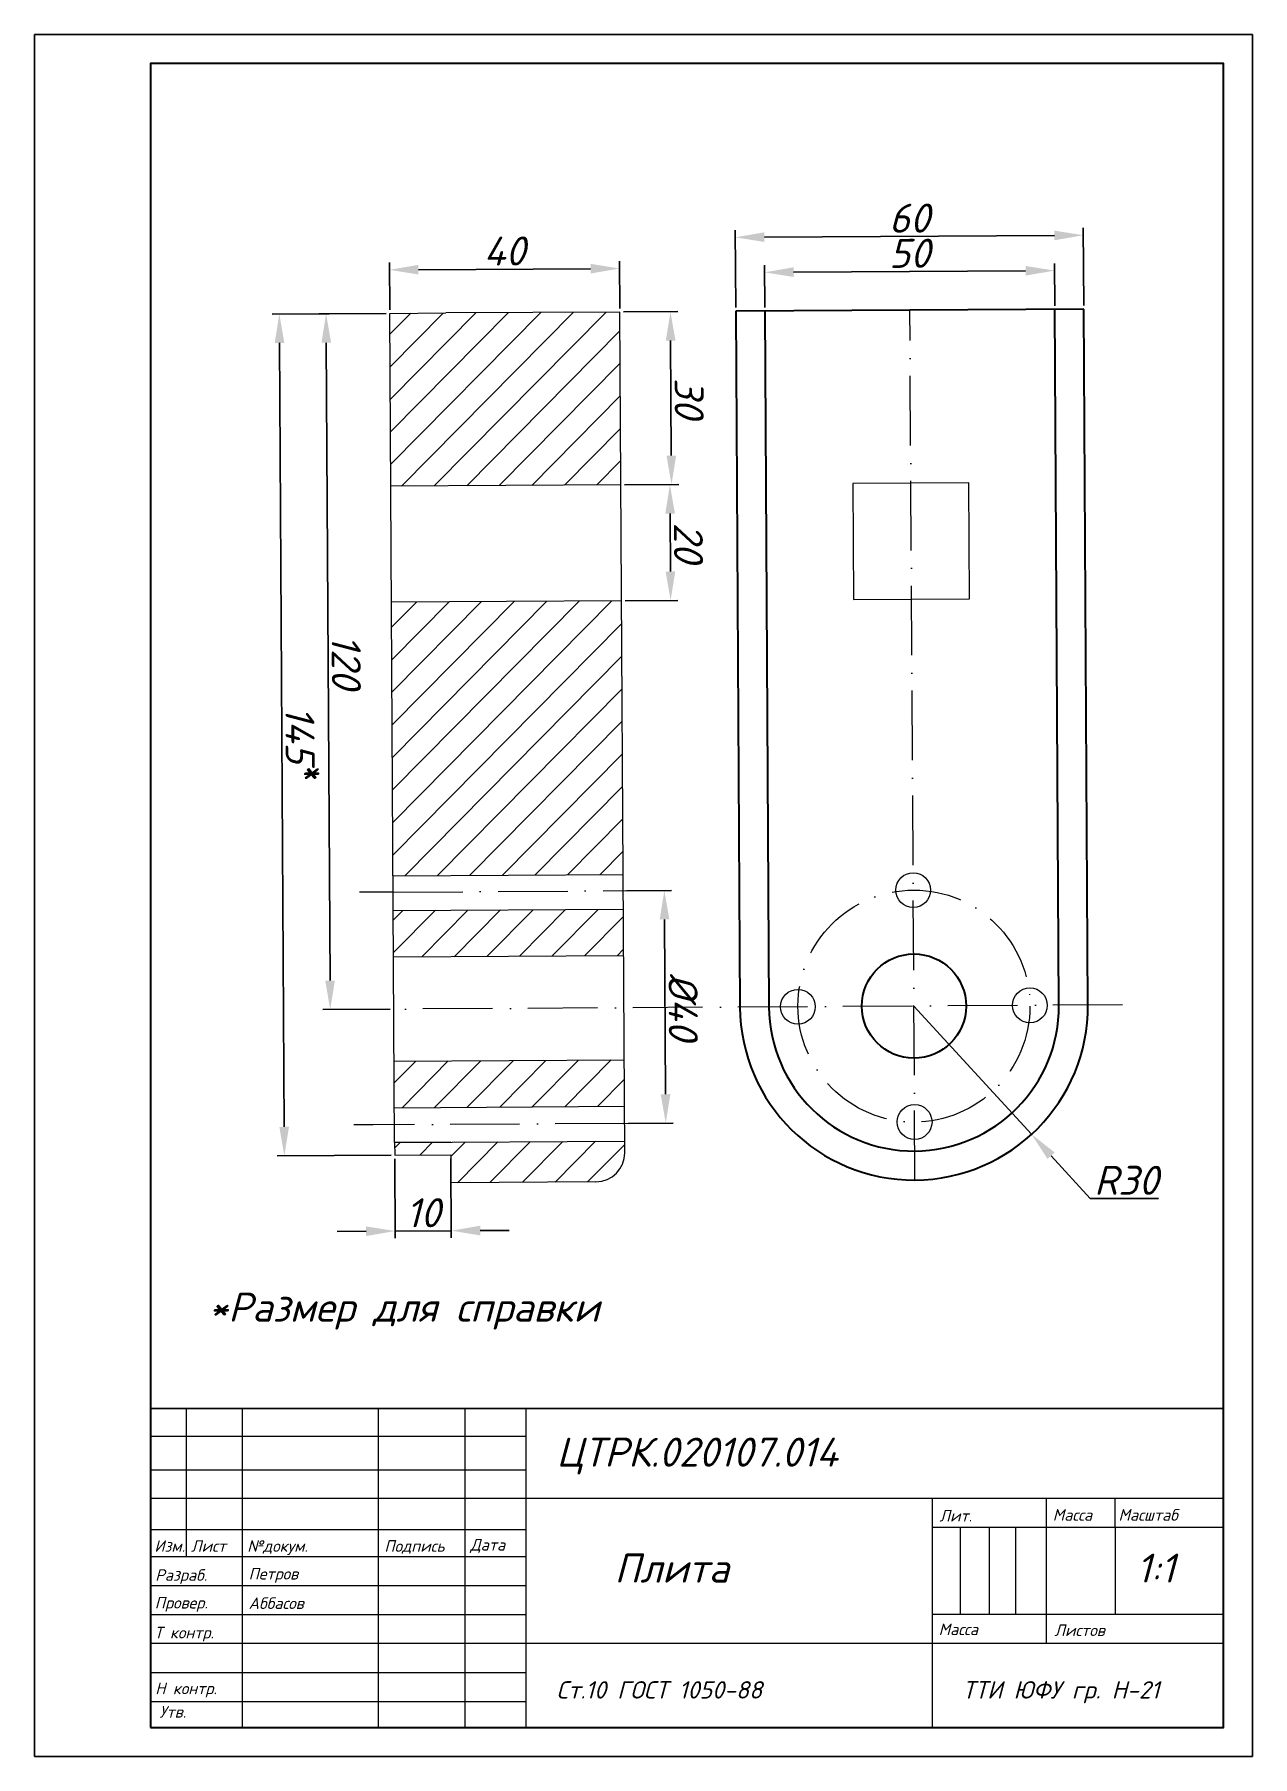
# Model space of a CAD drawing. Header units: millimetres. Extents: x 0 to 210, y 0 to 297.
import ezdxf

# ---------------------------------------------------------------- set-up
doc = ezdxf.new("R2010")
doc.units = ezdxf.units.MM
doc.linetypes.add('ACAD_ISO10W100', pattern=[18, 12, -3, 0, -3])
for name, color, linetype, lineweight in [('Контур', 7, 'Continuous', 30), ('Оси', 7, 'ACAD_ISO10W100', 20), ('Штриховка', 7, 'Continuous', 20)]:
    doc.layers.add(name, color=color, linetype=linetype, lineweight=lineweight)
for name, color, linetype in [('Размеры', 7, 'Continuous'), ('Рамка', 7, 'Continuous'), ('Текст', 7, 'Continuous')]:
    doc.layers.add(name, color=color, linetype=linetype)
doc.styles.get("Standard").update_dxf_attribs({"font": 'isocpeui.ttf'})
doc.dimstyles.new('Копия ISO-25', dxfattribs={"dimtxt": 5, "dimasz": 5, "dimexe": 1.25, "dimexo": 0.625, "dimtad": 1, "dimtoh": 1, "dimdec": 0, "dimtxsty": 'Standard', "dimcen": 0, "dimadec": 0, "dimazin": 0, "dimtfac": 1, "dimtdec": 0, "dimtmove": 0, "dimatfit": 3, "dimfxl": 1, "dimarcsym": 0})

# ---------------------------------------------------------------- blocks, each defined once
blk = doc.blocks.new('*U1')
at = {"layer": 'Контур', "lineweight": 20}
blk.add_circle((0, 0), 3, dxfattribs=at)
blk = doc.blocks.new('*U2')
at = {"layer": 'Контур', "color": 0, "linetype": 'ByBlock', "lineweight": -2, "transparency": 16777216}
for p, rotation in [((70, 120), 90), ((50, 100), 180), ((70, 80), 270)]:
    blk.add_blockref('*U1', p, dxfattribs=dict(at, rotation=rotation))
blk.add_blockref('*U1', (90, 100), dxfattribs=at)
blk = doc.blocks.new('*D3')
at = {"layer": 'Defpoints', "color": 0, "lineweight": 20, "transparency": 16777216}
for p in [(100.87, 256.63), (61.25, 248.9), (100.92, 249.13)]:
    blk.add_point(p, dxfattribs=at)
at = {"layer": 'Размеры', "color": 0, "lineweight": -2, "transparency": 16777216}
for p, q in [((61.25, 249.52), (61.2, 257.65)), ((66.21, 256.43), (95.87, 256.6)), ((100.91, 249.76), (100.86, 257.88))]:
    blk.add_line(p, q, dxfattribs=at)
at = {"layer": 'Размеры', "color": 0, "lineweight": 20, "transparency": 16777216}
for points in [[(66.2, 257.26), (66.21, 255.6), (61.21, 256.4)], [(95.87, 257.44), (95.88, 255.77), (100.87, 256.63)]]:
    blk.add_solid(points, dxfattribs=at)
at = {"layer": 'Размеры', "color": 0, "lineweight": 20, "transparency": 16777216, "insert": (81.02, 259.64), "char_height": 5, "attachment_point": 5, "rotation": 0.3398}
blk.add_mtext('40', dxfattribs=at)
blk = doc.blocks.new('*D4')
at = {"layer": 'Defpoints', "color": 0, "lineweight": 20, "transparency": 16777216}
for p in [(61.25, 248.9), (43.08, 103.61), (62.11, 103.72)]:
    blk.add_point(p, dxfattribs=at)
at = {"layer": 'Размеры', "color": 0, "lineweight": -2, "transparency": 16777216}
for p, q in [((60.63, 248.89), (40.97, 248.78)), ((42.25, 243.79), (43.05, 108.61)), ((61.49, 103.72), (41.83, 103.6))]:
    blk.add_line(p, q, dxfattribs=at)
at = {"layer": 'Размеры', "color": 0, "lineweight": 20, "transparency": 16777216}
for points in [[(43.09, 243.79), (41.42, 243.78), (42.22, 248.79)], [(43.89, 108.61), (42.22, 108.6), (43.08, 103.61)]]:
    blk.add_solid(points, dxfattribs=at)
at = {"layer": 'Размеры', "color": 0, "lineweight": 20, "transparency": 16777216, "insert": (45.78, 176.22), "char_height": 5, "attachment_point": 5, "rotation": 270.3398}
blk.add_mtext('145', dxfattribs=at)
blk = doc.blocks.new('*D5')
at = {"layer": 'Defpoints', "color": 0, "lineweight": 20, "transparency": 16777216}
for p in [(50.28, 248.83), (61.25, 248.9), (61.96, 128.9)]:
    blk.add_point(p, dxfattribs=at)
at = {"layer": 'Размеры', "color": 0, "lineweight": -2, "transparency": 16777216}
for p, q in [((60.63, 248.89), (49.03, 248.83)), ((50.96, 133.84), (50.31, 243.83)), ((61.34, 128.9), (49.74, 128.83))]:
    blk.add_line(p, q, dxfattribs=at)
at = {"layer": 'Размеры', "color": 0, "lineweight": 20, "transparency": 16777216}
for points in [[(51.15, 243.84), (49.48, 243.83), (50.28, 248.83)], [(51.8, 133.84), (50.13, 133.83), (50.99, 128.84)]]:
    blk.add_solid(points, dxfattribs=at)
at = {"layer": 'Размеры', "color": 0, "lineweight": 20, "transparency": 16777216, "insert": (53.76, 188.85), "char_height": 5, "attachment_point": 5, "rotation": 270.3398}
blk.add_mtext('120', dxfattribs=at)
blk = doc.blocks.new('*D6')
at = {"layer": 'Defpoints', "color": 0, "lineweight": 20, "transparency": 16777216}
for p in [(101.09, 219.32), (109.56, 219.37), (101.21, 199.32)]:
    blk.add_point(p, dxfattribs=at)
at = {"layer": 'Размеры', "color": 0, "lineweight": -2, "transparency": 16777216}
for p, q in [((101.72, 219.32), (110.81, 219.38)), ((109.65, 204.37), (109.59, 214.37)), ((101.84, 199.32), (110.93, 199.38))]:
    blk.add_line(p, q, dxfattribs=at)
at = {"layer": 'Размеры', "color": 0, "lineweight": 20, "transparency": 16777216}
for points in [[(110.42, 214.38), (108.76, 214.37), (109.56, 219.37)], [(110.48, 204.38), (108.82, 204.37), (109.68, 199.37)]]:
    blk.add_solid(points, dxfattribs=at)
at = {"layer": 'Размеры', "color": 0, "lineweight": 20, "transparency": 16777216, "insert": (112.75, 209.39), "char_height": 5, "attachment_point": 5, "rotation": 270.3398}
blk.add_mtext('20', dxfattribs=at)
blk = doc.blocks.new('*D7')
at = {"layer": 'Defpoints', "color": 0, "lineweight": 20, "transparency": 16777216}
for p in [(100.92, 249.13), (109.65, 249.19), (101.09, 219.32)]:
    blk.add_point(p, dxfattribs=at)
at = {"layer": 'Размеры', "color": 0, "lineweight": -2, "transparency": 16777216}
for p, q in [((101.54, 249.14), (110.9, 249.19)), ((109.8, 224.37), (109.68, 244.19)), ((101.72, 219.32), (111.08, 219.38))]:
    blk.add_line(p, q, dxfattribs=at)
at = {"layer": 'Размеры', "color": 0, "lineweight": 20, "transparency": 16777216}
for points in [[(110.52, 244.19), (108.85, 244.18), (109.65, 249.19)], [(110.63, 224.38), (108.97, 224.37), (109.83, 219.37)]]:
    blk.add_solid(points, dxfattribs=at)
at = {"layer": 'Размеры', "color": 0, "lineweight": 20, "transparency": 16777216, "insert": (112.87, 234.3), "char_height": 5, "attachment_point": 5, "rotation": 270.3398}
blk.add_mtext('30', dxfattribs=at)
blk = doc.blocks.new('*D8')
at = {"layer": 'Defpoints', "color": 0, "lineweight": 20, "transparency": 16777216}
for p in [(62.11, 103.72), (71.78, 103.78), (62.19, 90.63)]:
    blk.add_point(p, dxfattribs=at)
at = {"layer": 'Размеры', "color": 0, "lineweight": -2, "transparency": 16777216}
for p, q in [((62.12, 103.1), (62.2, 89.38)), ((71.78, 103.15), (71.86, 89.44)), ((57.19, 90.6), (52.19, 90.57)), ((71.86, 90.69), (62.19, 90.63)), ((76.86, 90.72), (81.86, 90.75))]:
    blk.add_line(p, q, dxfattribs=at)
at = {"layer": 'Размеры', "color": 0, "lineweight": 20, "transparency": 16777216}
for points in [[(57.18, 91.43), (57.19, 89.77), (62.19, 90.63)], [(76.85, 91.55), (76.86, 89.88), (71.86, 90.69)]]:
    blk.add_solid(points, dxfattribs=at)
at = {"layer": 'Размеры', "color": 0, "lineweight": 20, "transparency": 16777216, "insert": (67, 93.78), "char_height": 5, "attachment_point": 5, "rotation": 0.3398}
blk.add_mtext('10', dxfattribs=at)
blk = doc.blocks.new('*D9')
at = {"layer": 'Defpoints', "color": 0, "lineweight": 20, "transparency": 16777216}
for p in [(125.88, 255.97), (175.91, 249.58), (125.92, 249.28)]:
    blk.add_point(p, dxfattribs=at)
at = {"layer": 'Размеры', "color": 0, "lineweight": -2, "transparency": 16777216}
for p, q in [((125.91, 249.91), (125.87, 257.22)), ((170.88, 256.24), (130.88, 256)), ((175.91, 250.2), (175.87, 257.52))]:
    blk.add_line(p, q, dxfattribs=at)
at = {"layer": 'Размеры', "color": 0, "lineweight": 20, "transparency": 16777216}
for points in [[(130.87, 256.84), (130.88, 255.17), (125.88, 255.97)], [(170.87, 257.07), (170.88, 255.41), (175.88, 256.27)]]:
    blk.add_solid(points, dxfattribs=at)
at = {"layer": 'Размеры', "color": 0, "lineweight": 20, "transparency": 16777216, "insert": (150.86, 259.25), "char_height": 5, "attachment_point": 5, "rotation": 0.3398}
blk.add_mtext('50', dxfattribs=at)
blk = doc.blocks.new('*D10')
at = {"layer": 'Defpoints', "color": 0, "lineweight": 20, "transparency": 16777216}
for p in [(120.84, 262.01), (180.91, 249.61), (120.92, 249.25)]:
    blk.add_point(p, dxfattribs=at)
at = {"layer": 'Размеры', "color": 0, "lineweight": -2, "transparency": 16777216}
for p, q in [((120.91, 249.88), (120.83, 263.26)), ((175.84, 262.34), (125.84, 262.04)), ((180.91, 250.23), (180.83, 263.62))]:
    blk.add_line(p, q, dxfattribs=at)
at = {"layer": 'Размеры', "color": 0, "lineweight": 20, "transparency": 16777216}
for points in [[(125.84, 262.87), (125.85, 261.21), (120.84, 262.01)], [(175.83, 263.17), (175.84, 261.5), (180.84, 262.37)]]:
    blk.add_solid(points, dxfattribs=at)
at = {"layer": 'Размеры', "color": 0, "lineweight": 20, "transparency": 16777216, "insert": (150.82, 265.31), "char_height": 5, "attachment_point": 5, "rotation": 0.3398}
blk.add_mtext('60', dxfattribs=at)
blk = doc.blocks.new('*D11')
at = {"layer": 'Defpoints', "color": 0, "lineweight": 20, "transparency": 16777216}
for p in [(101.51, 149.32), (108.6, 149.36), (101.75, 109.2)]:
    blk.add_point(p, dxfattribs=at)
at = {"layer": 'Размеры', "color": 0, "lineweight": -2, "transparency": 16777216}
for p, q in [((102.13, 149.32), (109.85, 149.37)), ((108.81, 114.24), (108.63, 144.36)), ((102.37, 109.2), (110.09, 109.25))]:
    blk.add_line(p, q, dxfattribs=at)
at = {"layer": 'Размеры', "color": 0, "lineweight": 20, "transparency": 16777216}
for points in [[(109.46, 144.37), (107.8, 144.36), (108.6, 149.36)], [(109.64, 114.24), (107.97, 114.23), (108.84, 109.24)]]:
    blk.add_solid(points, dxfattribs=at)
at = {"layer": 'Размеры', "color": 0, "lineweight": 20, "transparency": 16777216, "insert": (111.84, 129.32), "char_height": 5, "attachment_point": 5, "rotation": 270.3398}
blk.add_mtext('%%C40', dxfattribs=at)
blk = doc.blocks.new('*D12')
at = {"layer": 'Defpoints', "color": 0, "lineweight": 20, "transparency": 16777216}
for p in [(151.63, 129.43), (171.9, 107.32)]:
    blk.add_point(p, dxfattribs=at)
at = {"layer": 'Размеры', "color": 0, "lineweight": -2, "transparency": 16777216}
for p, q in [((151.63, 129.43), (171.9, 107.32)), ((182.03, 96.26), (175.28, 103.63)), ((193.8, 96.26), (182.03, 96.26))]:
    blk.add_line(p, q, dxfattribs=at)
at = {"layer": 'Размеры', "color": 0, "lineweight": 20, "transparency": 16777216}
blk.add_solid([(175.89, 104.19), (174.66, 103.07), (171.9, 107.32)], dxfattribs=at)
at = {"layer": 'Размеры', "color": 0, "lineweight": 20, "transparency": 16777216, "insert": (188.23, 99.38), "char_height": 5, "attachment_point": 5}
blk.add_mtext('R30', dxfattribs=at)

msp = doc.modelspace()

# ---------------------------------------------------------------- hatches: boundary and pattern name
at = {"layer": 'Штриховка', "lineweight": 20}
h = msp.add_hatch(dxfattribs=at)
h.set_pattern_fill('ANSI31', color=256, scale=1.25, angle=-179.6602)
h.set_pattern_definition([(225.3398, (252.0405, 60.027), (2.822926, -2.789635), [])])
h.paths.add_polyline_path([(62.1, 105.9), (62.11, 103.72), (71.78, 103.78), (71.81, 98.96), (96.81, 99.11, 0.414214), (101.78, 104.14), (101.76, 106.14)])
h.paths.add_polyline_path([(62.02, 119.92), (62.06, 111.9), (101.73, 112.14), (101.68, 120.15)])
h.paths.add_polyline_path([(61.86, 145.9), (61.91, 137.89), (101.57, 138.12), (101.53, 146.14)])
h.paths.add_polyline_path([(61.55, 199.09), (61.83, 151.9), (101.49, 152.14), (101.21, 199.32)])
h.paths.add_polyline_path([(70.92, 248.96), (61.25, 248.9), (61.43, 219.09), (101.09, 219.32), (100.92, 249.13)])

# ---------------------------------------------------------------- linework, layer by layer
for p, q in [((0, 0), (0, 297)), ((0, 297), (210, 297)), ((210, 297), (210, 0)), ((210, 0), (0, 0))]:
    msp.add_line(p, q)
at = {"layer": 'Контур'}
for p, q in [((180.91, 249.61), (120.92, 249.25)), ((176.63, 129.58), (175.91, 249.58)), ((181.63, 129.61), (180.91, 249.61)), ((120.92, 249.25), (121.63, 129.25)), ((125.92, 249.28), (126.63, 129.28))]:
    msp.add_line(p, q, dxfattribs=at)
at = {"layer": 'Контур', "lineweight": 20}
for p, q in [((61.25, 248.9), (70.92, 248.96)), ((62.1, 105.9), (61.25, 248.9)), ((100.92, 249.13), (70.92, 248.96)), ((101.78, 104.14), (100.92, 249.13)), ((101.09, 219.32), (61.43, 219.09)), ((101.21, 199.32), (61.55, 199.09)), ((61.83, 151.9), (101.49, 152.14)), ((61.86, 145.9), (101.53, 146.14)), ((101.57, 138.12), (61.91, 137.89)), ((62.02, 119.92), (101.68, 120.15)), ((62.06, 111.9), (101.73, 112.14)), ((62.1, 105.9), (101.76, 106.14)), ((71.76, 105.96), (62.1, 105.9)), ((62.1, 105.9), (62.11, 103.72)), ((62.11, 103.72), (71.78, 103.78)), ((71.78, 103.78), (71.81, 98.96))]:
    msp.add_line(p, q, dxfattribs=at)
msp.add_lwpolyline([(161.22, 199.68), (161.1, 219.68), (141.1, 219.56), (141.22, 199.56)], close=True, dxfattribs=at)
at = {"layer": 'Контур'}
msp.add_circle((151.63, 129.43), 8.99, dxfattribs=at)
for radius in [30, 25]:
    msp.add_arc((151.63, 129.43), radius, 180.3398, 0.3398, dxfattribs=at)
at = {"layer": 'Контур', "lineweight": 20}
msp.add_arc((96.78, 104.11), 5, 270.3398, 0.3398, dxfattribs=at)
at = {"layer": 'Оси', "linetype": 'ACAD_ISO10W100'}
msp.add_line((151.81, 99.43), (150.92, 249.43), dxfattribs=at)
at = {"layer": 'Оси', "lineweight": 20}
for p, q in [((61.84, 149.08), (56.05, 149.05)), ((61.84, 149.08), (106.75, 149.35)), ((58.42, 108.94), (55.06, 108.92)), ((101.75, 109.2), (58.42, 108.94)), ((101.75, 109.2), (109.44, 109.24))]:
    msp.add_line(p, q, dxfattribs=at)
at = {"layer": 'Оси', "linetype": 'ACAD_ISO10W100', "lineweight": 20}
msp.add_line((187.57, 129.65), (54.73, 128.86), dxfattribs=at)
at = {"layer": 'Оси', "lineweight": 20}
msp.add_circle((151.63, 129.43), 20, dxfattribs=at)
at = {"layer": 'Размеры', "lineweight": 20}
msp.add_line((96.81, 99.11), (71.81, 98.96), dxfattribs=at)
at = {"layer": 'Рамка'}
msp.add_line((20, 60), (205, 60), dxfattribs=at)
at = {"layer": 'Рамка', "lineweight": 20}
for p, q in [((26.14, 60), (26.14, 34.52)), ((35.83, 60), (35.83, 5)), ((59.23, 60), (59.23, 5)), ((74.22, 60), (74.22, 5)), ((84.72, 60), (84.72, 5)), ((20, 55.25), (84.72, 55.25)), ((20, 49.46), (84.72, 49.46)), ((84.72, 44.52), (20, 44.52)), ((205, 44.52), (84.72, 44.52)), ((154.77, 44.52), (154.77, 5)), ((20, 39.16), (84.72, 39.16)), ((205, 39.52), (154.77, 39.52)), ((159.68, 24.52), (159.68, 39.52)), ((164.58, 39.52), (164.58, 24.52)), ((169.17, 24.52), (169.17, 39.52)), ((174.51, 24.52), (174.51, 39.52)), ((186.35, 39.52), (186.35, 24.52)), ((210.01, 39.52), (210, 39.52)), ((20, 34.52), (84.72, 34.52)), ((20, 29.52), (84.72, 29.52)), ((20, 24.52), (84.72, 24.52)), ((205, 24.52), (154.77, 24.52)), ((174.51, 19.52), (174.51, 24.52)), ((84.72, 19.52), (20, 19.52)), ((154.77, 19.52), (84.72, 19.52)), ((205, 19.52), (154.77, 19.52)), ((20, 14.52), (84.72, 14.52)), ((20, 9.52), (84.72, 9.52))]:
    msp.add_line(p, q, dxfattribs=at)
at = {"layer": 'Рамка', "lineweight": 30}
msp.add_lwpolyline([(20, 5), (205, 5), (205, 292), (20, 292)], close=True, dxfattribs=at)
at = {"layer": 'Текст', "lineweight": 20}
for p, q in [((174.51, 39.52), (174.51, 44.52)), ((186.35, 39.52), (186.35, 44.52))]:
    msp.add_line(p, q, dxfattribs=at)

# ---------------------------------------------------------------- block references
at = {"layer": 'Контур', "lineweight": 20, "rotation": 90.33984905444805}
msp.add_blockref('*U2', (252.04, 60.03), dxfattribs=at)

# ---------------------------------------------------------------- texts
at = {"layer": 'Размеры', "lineweight": 20}
msp.add_text('*', height=5, dxfattribs=at).set_placement((45.58, 167.54))
at = {"layer": 'Размеры', "lineweight": 20, "insert": (30, 80), "char_height": 5, "attachment_point": 1}
msp.add_mtext_dynamic_manual_height_columns('*Размер для справки', width=70, gutter_width=25, heights=[0], dxfattribs=at)
at = {"layer": 'Текст', "lineweight": 20}
for s, height, p in [('ЦТРК.020107.014', 5, (90, 50)), ('Лит.', 2, (156.03, 40.53)), ('Масса', 2, (175.56, 40.68)), ('Масштаб', 2, (186.9, 40.68)), ('Изм.', 2, (20.67, 35.31)), ('Лист', 2, (26.99, 35.31)), ('№докум.', 2, (36.69, 35.31)), ('Подпись', 2, (60.32, 35.31)), ('Дата', 2, (75.13, 35.53)), ('Плита', 5, (100, 30)), ('1:1', 5, (190, 30)), ('Разраб.', 2, (20.82, 30.31)), ('Петров', 2, (36.92, 30.53)), ('Провер.', 2, (20.74, 25.53)), ('Аббасов', 2, (36.92, 25.45)), ('Т контр.', 2, (20.67, 20.38)), ('Масса', 2, (155.89, 20.94)), ('Листов', 2, (175.85, 20.79)), ('Н контр.', 2, (20.82, 10.75)), ('Ст.10 ГОСТ 1050-88', 3, (90, 10)), ('ТТИ ЮФУ гр. Н-21', 3, (160, 10)), ('Утв.', 2, (21.55, 6.71))]:
    msp.add_text(s, height=height, dxfattribs=at).set_placement(p)

# ---------------------------------------------------------------- dimensions: what is measured, and where the dimension line sits
at = {"layer": 'Размеры', "lineweight": 20}
for base, p1, p2, angle, picture, middle in [((120.84, 262.01), (180.91, 249.61), (120.92, 249.25), 180.3398, '*D10', (150.82, 265.31)), ((100.87, 256.63), (61.25, 248.9), (100.92, 249.13), 180.3398, '*D3', (81.02, 259.64)), ((125.88, 255.97), (175.91, 249.58), (125.92, 249.28), 180.3398, '*D9', (150.86, 259.25)), ((43.08, 103.61), (61.25, 248.9), (62.11, 103.72), 90.3398, '*D4', (45.78, 176.22)), ((50.28, 248.83), (61.96, 128.9), (61.25, 248.9), 90.3398, '*D5', (53.76, 188.85)), ((109.65, 249.19), (101.09, 219.32), (100.92, 249.13), 90.3398, '*D7', (112.87, 234.3)), ((109.56, 219.37), (101.21, 199.32), (101.09, 219.32), 90.3398, '*D6', (112.75, 209.39)), ((62.19, 90.63), (71.78, 103.78), (62.11, 103.72), 180.3398, '*D8', (67, 93.78))]:
    dim = msp.add_linear_dim(base=base, p1=p1, p2=p2, angle=angle, dimstyle='Копия ISO-25', dxfattribs=at)
    dim.commit()
    dim.dimension.update_dxf_attribs({"geometry": picture, "text_midpoint": middle})
dim = msp.add_linear_dim(base=(108.6, 149.36), p1=(101.75, 109.2), p2=(101.51, 149.32), angle=90.3398, text='%%C<>', dimstyle='Копия ISO-25', dxfattribs=at)
dim.commit()
dim.dimension.update_dxf_attribs({"geometry": '*D11', "text_midpoint": (111.84, 129.32)})
dim = msp.add_radius_dim(center=(151.63, 129.43), mpoint=(171.9, 107.32), dimstyle='Копия ISO-25', dxfattribs=at)
dim.commit()
dim.dimension.update_dxf_attribs({"geometry": '*D12', "text_midpoint": (188.23, 99.38)})

doc.saveas('drawing.dxf')
